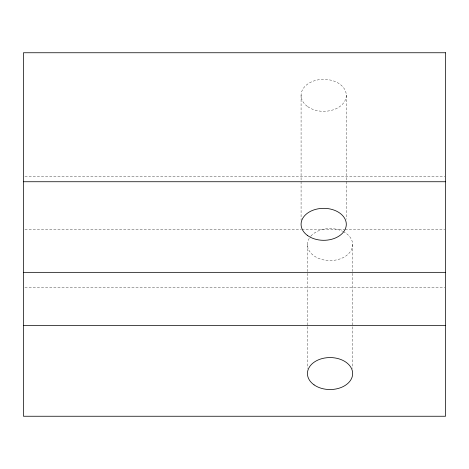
<?xml version="1.0" encoding="UTF-8"?>
<svg xmlns="http://www.w3.org/2000/svg" width="469" height="469" viewBox="0 0 469 469"><rect width="100%" height="100%" fill="white"/><g stroke="black" fill="none" stroke-linecap="round" stroke-linejoin="round"><path stroke-width="0.35" stroke-dasharray="2.35 1.76" d="M24.916 176.403L444.817 176.403M24.916 229.704L301.186 229.704M301.919 229.704L344.422 229.704M345.155 229.704L444.817 229.704M24.916 287.263L444.817 287.263M352.659 244.572L352.659 368.452M346.304 95.336L346.304 219.216M307.435 244.572L307.435 368.452M301.08 95.336L301.08 219.949M343.214 231.575A22.612 15.987 0 0 1 348.854 253.453A22.612 15.987 0 0 1 318.111 258.155A22.612 15.987 0 0 1 310.466 236.581M310.9 236.071A22.612 15.987 0 0 1 342.605 231.276M307.705 106.645A22.612 15.987 0 0 0 345.536 99.475A22.612 15.987 0 0 0 317.841 79.894A22.612 15.987 0 0 0 307.705 106.645"/><path stroke-width="0.7" d="M23.45 181.738L445.55 181.738M23.45 272.342L445.55 272.342M23.45 325.638L445.55 325.638M445.55 52.751L23.45 52.751L23.45 416.249L445.55 416.249L445.55 52.751M307.705 235.626A22.612 15.987 0 0 0 345.536 228.456A22.612 15.987 0 0 0 317.841 208.875A22.612 15.987 0 0 0 307.705 235.626M314.06 384.861A22.612 15.987 0 0 0 351.891 377.692A22.612 15.987 0 0 0 324.196 358.111A22.612 15.987 0 0 0 314.06 384.861"/></g></svg>
